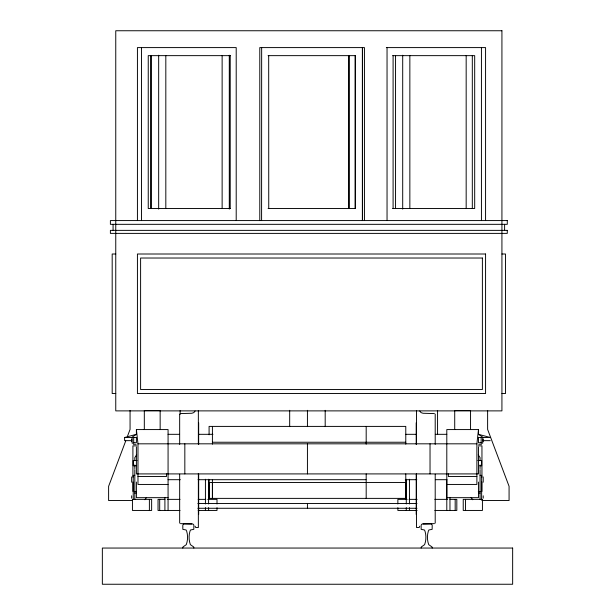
<?xml version="1.0" encoding="UTF-8"?>
<svg xmlns="http://www.w3.org/2000/svg" width="615" height="615" viewBox="0 0 615 615"><rect width="100%" height="100%" fill="white"/><g stroke="black" fill="none" stroke-linecap="round" stroke-linejoin="round"><path stroke-width="0.92" d="M209.085 498.381L209.085 482.537L405.777 482.537L405.777 498.381L209.085 498.381L209.085 479.662M212.413 482.537L212.413 498.381L212.413 479.662M366.186 498.381L366.186 473.904M446.798 499.365L446.798 479.346M446.798 484.443L476.886 484.443L476.886 443.822L478.47 429.57L446.798 429.57L446.798 510.496M125.706 440.97L108.609 486.311L108.609 500.533L132.133 500.533M127.382 436.527L130.065 429.416L130.065 410.451M419.753 526.209L419.207 527.516L416.516 527.516L416.516 473.396M136.622 454.854L134.816 457.629L134.816 460.704M144.925 499.757L146.601 497.42M195.116 411.005L193.802 412.619L191.826 413.265L180.456 413.588M131.648 437.488L136.399 434.321L136.399 429.57L168.072 429.57L168.072 510.496M131.648 440.655L124.614 440.655L124.614 437.488L136.399 434.321M423.043 523.949L434.413 523.619M386.343 47.593L485.573 47.593L485.573 220.562M230.587 55.642L148.246 55.642L148.246 208.493L230.587 208.493M268.094 55.642L355.293 55.642L355.293 208.493L268.094 208.493M392.639 55.642L474.688 55.642L474.688 208.493L392.639 208.493M115.758 254.003L112.184 254.003L112.184 393.531L115.758 393.531M501.925 254.003L505.499 254.003L505.499 393.531L501.925 393.531M168.072 434.321L179.526 434.321M198.614 434.321L212.936 434.321M405.754 434.321L416.255 434.321M435.343 434.321L446.798 434.321M124.614 437.488L136.399 437.488M478.47 437.488L490.255 437.488L478.47 434.321L478.47 429.57M483.221 440.655L490.255 440.655M212.413 442.239L405.777 442.239M133.701 442.7L136.399 442.7L136.399 437.949M481.161 442.7L478.47 442.7L478.47 437.949M136.399 429.57L137.983 443.822L476.886 443.822M133.309 444.284L136.161 444.284M478.708 444.284L481.56 444.284M136.553 445.867L132.909 445.867L132.909 477.202M478.316 445.867L481.952 445.867L481.952 477.202M137.03 460.466L133.232 460.466L133.232 465.77L136.076 465.77M477.84 460.466L481.637 460.466L481.637 465.77L479.738 465.77M134.816 475.341L133.232 475.341L133.232 499.365M480.054 475.341L481.637 475.341L481.637 499.365M137.983 476.525L166.488 476.525L166.488 473.881M476.886 476.525L448.381 476.525L448.381 473.881M168.072 479.692L180.31 479.692M198.045 479.692L365.963 479.692M405.308 479.692L416.824 479.692M435.497 479.692L446.759 479.692M168.072 484.443L137.983 484.443L137.983 443.822M134.731 491.447L136.553 491.447M478.316 491.447L481.952 491.447L481.952 481.952M134.731 493.03L136.161 493.03M478.708 493.03L480.138 493.03M168.072 497.666L136.399 497.666L136.399 482.068M446.798 497.666L478.47 497.666L478.47 482.068M164.905 499.365L158.04 499.365L158.04 510.45L180.011 510.45M167.595 499.365L180.011 499.365M198.161 499.365L205.802 499.365M207.716 499.365L217.003 499.365L217.003 503.985M407.153 499.365L397.867 499.365L397.867 503.985M409.06 499.365L417.108 499.365M434.851 499.365L447.274 499.365M449.965 499.365L456.822 499.365L456.822 510.45L434.851 510.45M481.783 500.533L509.074 500.533L509.074 486.311L487.618 429.416L487.618 410.451M197.876 503.524L416.985 503.524M197.876 508.274L416.985 508.274M198.161 510.45L217.003 510.45L217.003 507.683M417.108 510.45L397.867 510.45L397.867 507.683M434.413 413.588L423.043 413.265L421.06 412.619L419.753 411.005M180.456 523.619L191.826 523.949M478.47 434.321L483.221 437.488M471.082 497.42L472.758 499.757M478.247 454.854L480.054 457.629L480.054 460.704M195.116 526.209L195.662 527.516L198.353 527.516L198.353 473.396M504.608 224.329L504.608 230.371M483.221 439.133L483.221 441.509M483.221 476.925L483.221 482.229M483.221 495.805L483.221 498.181M482.744 437.488L482.744 443.154L481.161 443.154L481.161 437.488M481.437 47.593L481.437 220.562M480.054 464.948L480.054 468.607M480.054 469.583L480.054 499.365M478.47 446.99L478.47 473.911L136.399 473.911L136.399 446.99M472.312 55.642L472.312 208.493M470.552 429.57L470.552 410.566L454.716 410.566L454.716 429.57M466.17 55.642L466.17 208.508M465.47 499.365L465.47 510.45M455.177 499.365L455.177 510.45M449.965 497.366L449.965 510.496M437.565 410.628L437.565 434.513M435.205 414.087L435.205 444.399M435.205 474.219L435.205 523.127M432.199 548.05L432.061 546.966L428.724 544.667A21.31 21.31 0 0 1 428.332 531.168L428.878 529.976L432.145 529.323L432.199 525.571A1.653 1.653 0 0 0 430.538 523.911L422.789 523.911A1.653 1.653 0 0 0 421.137 525.571L421.167 529.354L424.396 529.976L425.003 531.168A21.31 21.31 0 0 1 424.611 544.667L421.313 546.935L421.137 548.05M430.031 443.822L430.031 473.911M416.516 410.413L416.516 444.015M416.194 422.766L416.194 444.399M416.194 474.273L416.194 514.448M409.851 55.642L409.851 208.508M409.444 479.239L409.444 503.985M409.444 507.613L409.444 510.45M406.277 479.239L406.277 503.985M406.277 507.613L406.277 510.45M405.777 444.161L405.777 426.403L209.085 426.403L209.085 434.79M405.777 473.904L405.777 498.381M402.702 55.242L402.702 209.108M395.553 55.642L395.553 208.508M393.093 55.642L393.093 208.493M387.043 47.593L387.043 220.562M366.186 426.403L366.186 444.161M364.434 220.562L364.434 47.593L259.784 47.593L259.784 220.562M362.443 47.593L362.443 220.562M362.381 47.593L362.381 220.562M355.232 55.642L355.232 208.493M348.997 55.642L348.997 208.493M348.936 55.642L348.936 208.493M325.189 410.328L325.189 426.641M307.431 410.328L307.431 426.641M307.431 443.822L307.431 473.911M307.431 503.524L307.431 508.274M289.68 410.328L289.68 426.641M268.686 55.642L268.747 208.493M261.652 47.593L261.59 220.562M236.206 220.562L236.206 47.593L137.429 47.593L137.429 220.562M230.225 55.642L230.225 208.493M229.287 55.242L229.287 209.108M222.13 55.642L222.13 208.508M212.413 426.403L212.413 444.161M208.593 479.239L208.593 503.985M208.593 507.613L208.593 510.45M205.425 479.239L205.425 503.985M205.425 507.613L205.425 510.45M198.668 422.766L198.668 444.399M198.668 474.273L198.668 514.448M198.353 410.413L198.353 444.015M193.863 548.05L193.725 546.966L190.389 544.667A21.31 21.31 0 0 1 189.997 531.168L190.542 529.976L193.81 529.323L193.863 525.571A1.653 1.653 0 0 0 192.211 523.911L184.462 523.911A1.653 1.653 0 0 0 182.801 525.571L182.84 529.354L186.068 529.976L186.668 531.168A21.31 21.31 0 0 1 186.276 544.667L182.978 546.935L182.801 548.05M184.831 443.822L184.831 473.911M180.118 410.628L180.118 414.449M179.665 414.087L179.665 444.399M179.665 474.219L179.665 523.127M165.819 55.642L165.819 208.508M164.905 497.366L164.905 510.496M160.154 429.57L160.154 410.566L144.317 410.566L144.317 429.57M159.692 499.365L159.692 510.45M158.67 55.242L158.67 209.108M151.513 55.642L151.513 208.508M150.521 55.642L150.521 208.493M149.391 499.365L149.391 510.45M141.465 47.593L141.465 220.562M134.816 464.948L134.816 468.607M134.816 469.583L134.816 499.365M133.701 437.488L133.701 443.154L132.117 443.154L132.117 437.488M132.909 481.952L132.909 491.447M131.648 439.133L131.648 441.509M131.648 476.925L131.648 482.229M131.648 495.805L131.648 498.181M113.075 224.329L113.075 230.371M501.925 30.75L115.758 30.75L115.758 410.882L501.925 410.882L501.925 30.75M507.283 220.57L110.392 220.57L110.392 224.329L507.283 224.329L507.283 220.562M507.283 230.371L110.392 230.371L110.392 233.385L507.283 233.385L507.283 230.356M485.573 254.003L137.429 254.003L137.429 393.531L485.573 393.531L485.573 254.003M482.391 258.023L140.604 258.023L140.604 389.51L482.391 389.51L482.391 258.023M151.636 499.365L132.44 499.365L132.44 510.45L151.636 510.45L151.636 499.365M482.429 499.365L463.233 499.365L463.233 510.45L482.429 510.45L482.429 499.365M512.649 548.05L102.351 548.05L102.351 584.25L512.649 584.25L512.649 548.05"/></g></svg>
